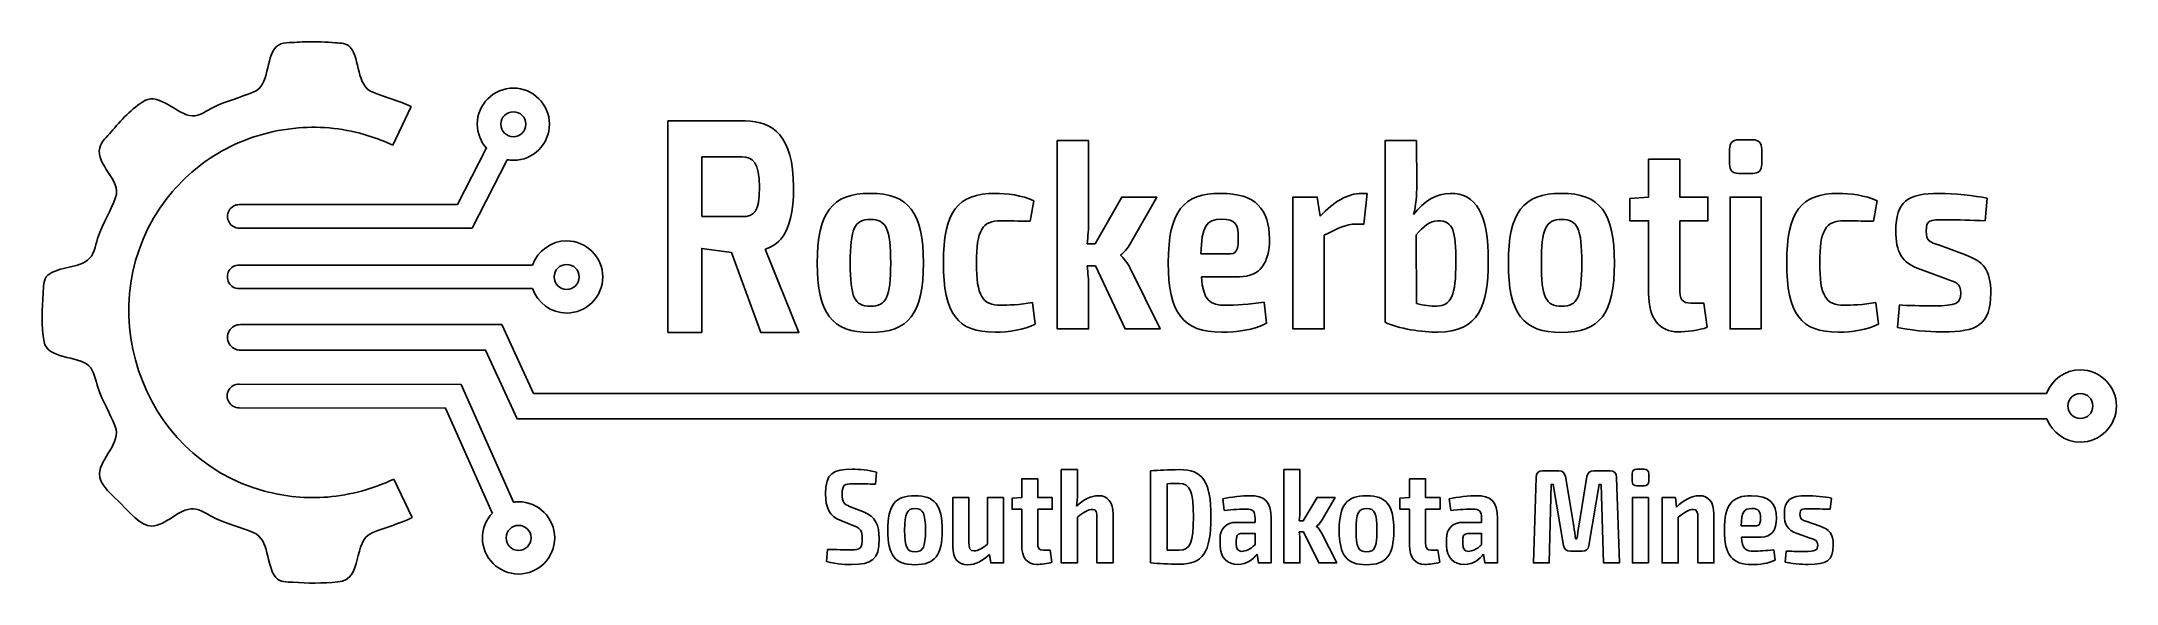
# Model space of a CAD drawing. Extents: x 23 to 396, y 25 to 123.
import ezdxf

# ---------------------------------------------------------------- set-up
doc = ezdxf.new("R2010")
doc.units = 0
doc.layers.add('Layer_4', color=7, linetype='CONTINUOUS')

msp = doc.modelspace()

# ---------------------------------------------------------------- linework, layer by layer
at = {"layer": 'Layer_4', "color": 7}
for points in [[(68.547362, 122.747909), (68.547362, 122.746444)], [(85.728516, 104.224959), (89.031734, 111.181503)], [(149.102274, 108.590131), (135.20247, 108.590131), (135.20247, 70.574615)], [(210.833117, 90.646684), (210.833117, 105.059883), (205.189575, 105.059883), (205.189575, 71.203372), (210.833117, 71.203372), (210.833117, 78.942011)], [(269.841876, 97.079423), (269.795131, 105.059885), (264.151613, 105.059885), (264.151613, 72.412533)], [(330.249841, 105.204985), (327.684592, 105.204985)], [(58.124999, 89.30848), (99.991701, 89.308456), (106.291994, 101.621932)], [(102.533204, 103.61412), (97.390139, 93.560897)], [(141.327064, 91.400056), (141.327064, 102.150346), (148.537585, 102.150346)], [(317.12549, 90.646686), (322.209335, 90.646686), (322.209335, 94.902933), (317.12549, 94.902933), (317.12549, 101.7226), (311.5286, 101.7226), (311.5286, 94.902933), (308.170471, 94.661096), (308.170471, 90.646681), (311.5286, 90.646681), (311.5286, 77.587743)], [(326.098807, 103.51216), (326.098807, 100.852006)], [(331.882254, 100.852006), (331.882254, 103.51216)], [(327.684592, 99.15918), (330.249841, 99.15918)], [(200.320666, 90.549956), (200.97364, 94.225804)], [(218.34228, 86.487169), (223.099638, 94.902931), (216.803146, 94.902931), (211.999137, 86.487169), (210.553257, 86.487169)], [(252.47326, 91.468915), (251.960215, 94.902933), (247.575972, 94.902933), (247.575972, 71.203372), (253.219514, 71.203372), (253.219514, 88.0349)], [(258.816404, 90.06629), (260.355539, 90.06629), (260.915235, 95.580062)], [(260.915235, 95.580062), (259.935772, 95.580062)], [(351.956119, 90.549956), (352.609094, 94.225804)], [(372.029938, 90.646765), (372.403076, 94.709544)], [(148.537585, 91.400056), (141.327064, 91.400056)], [(317.12549, 78.555067), (317.12549, 90.646686)], [(269.795225, 75.798178), (269.748716, 88.131632)], [(368.485251, 84.504223), (363.821172, 86.245413)], [(110.878416, 82.697616), (104.266109, 82.697616)], [(135.20247, 70.574615), (141.283633, 70.574615), (141.283633, 85.687342), (146.626361, 84.960268), (151.882227, 70.574615), (158.745256, 70.574615), (152.707524, 85.531541)], [(210.553257, 82.521117), (212.092415, 82.521117)], [(212.092415, 82.521117), (217.409469, 71.203372), (223.705962, 71.203372), (218.34228, 82.134197)], [(216.616564, 84.407417), (216.616564, 84.504147)], [(236.363919, 84.697614), (231.046865, 84.697614)], [(58.108886, 78.445199), (104.266109, 78.445175), (110.859374, 78.445175)], [(231.140143, 80.586469), (237.949705, 80.586469)], [(360.463019, 81.89236), (365.033819, 80.199525)], [(201.206825, 72.073966), (200.740432, 75.943285)], [(242.846992, 72.219073), (242.380575, 75.991663)], [(273.479984, 75.314529), (273.479866, 75.314529)], [(322.069429, 71.493586), (321.463082, 75.846556), (319.131042, 75.846556)], [(352.842303, 72.073966), (352.375886, 75.943285)], [(356.638472, 75.508062), (356.311984, 71.445282)], [(383.094723, 59.5941), (111.048336, 59.5941), (105.351561, 71.979355), (58.35205, 71.979355), (58.35205, 71.979355)], [(58.35205, 67.400253), (102.416016, 67.400253), (108.114254, 55.010602), (383.128413, 55.010602)], [(107.422851, 40.054552), (97.998044, 61.205429), (58.130858, 61.277204), (58.130858, 61.277204)], [(58.124999, 57.026227), (95.235351, 56.958847), (103.562984, 38.268907)], [(172.553318, 43.285144), (172.721412, 45.421135)], [(208.841488, 41.60505), (208.841488, 45.92505), (205.937478, 45.92505), (205.937478, 29.12504), (208.841488, 29.12504), (208.841488, 37.381059)], [(221.969356, 45.685069), (221.969356, 29.12504)], [(248.849308, 38.772984), (248.849308, 45.924965), (245.945327, 45.924965), (245.945327, 29.124955), (248.849308, 29.124955), (248.849308, 32.964965)], [(295.4091, 45.685069), (292.433091, 45.685069)], [(304.601091, 45.685069), (301.673186, 45.685069)], [(308.585157, 45.157059), (308.585157, 43.83705)], [(310.721148, 45.99705), (309.401138, 45.99705)], [(311.561138, 43.83705), (311.561138, 45.157059)], [(89.233889, 37.28307), (85.902831, 44.198595)], [(201.689422, 38.773069), (204.305403, 38.773069), (204.305403, 40.88505), (201.689422, 40.88505), (201.689422, 44.26905), (198.809422, 44.26905), (198.809422, 40.88505), (197.081422, 40.765144), (197.081422, 38.773154), (198.809422, 38.773154), (198.809422, 32.293154)], [(224.945365, 31.451746), (224.945365, 43.379765)], [(239.825186, 41.221154), (239.825356, 41.221069)], [(271.433271, 38.773069), (274.049252, 38.773069), (274.049252, 40.88505), (271.433271, 40.88505), (271.433271, 44.26905), (268.553271, 44.26905), (268.553271, 40.88505), (266.825271, 40.765144), (266.825271, 38.773154), (268.553271, 38.773154), (268.553271, 32.293154)], [(280.553034, 41.221154), (280.553233, 41.221069)], [(291.3051, 44.509059), (290.825082, 29.12504), (293.6811, 29.12504), (294.0411, 43.26105), (294.4011, 43.26105), (296.249091, 32.24505)], [(298.0731, 35.725059), (296.585082, 44.677069)], [(300.449186, 44.677069), (298.961167, 35.725059)], [(300.8091, 32.24505), (302.633082, 43.26105), (302.993082, 43.26105), (303.425082, 29.12504), (306.2811, 29.12504), (305.753091, 44.509059)], [(309.401138, 42.997059), (310.721148, 42.997059)], [(320.610574, 41.221069), (320.609157, 41.221069)], [(339.97693, 41.220955), (339.9771, 41.221069)], [(170.369308, 38.293135), (167.873318, 39.277154)], [(189.329403, 32.941069), (189.329403, 40.88505), (186.425422, 40.88505), (186.425422, 32.077069)], [(195.545412, 40.88505), (192.665412, 40.88505), (192.665412, 32.509069)], [(193.025412, 30.66105), (193.241412, 29.12504), (195.545412, 29.12504), (195.545412, 40.88505)], [(201.689422, 32.773144), (201.689422, 38.773069)], [(212.345478, 37.06905), (212.345478, 29.12504), (215.249488, 29.12504), (215.249488, 37.957059)], [(234.953365, 40.645069), (235.217271, 38.58105)], [(252.713327, 36.708965), (255.161327, 40.884965), (251.921327, 40.884965), (249.449318, 36.708965), (248.705308, 36.708965)], [(271.433271, 32.773144), (271.433271, 38.773069)], [(275.681242, 40.645069), (275.945148, 38.58105)], [(316.553148, 39.15705), (316.361242, 40.88505), (313.961233, 40.88505), (313.961233, 29.12504), (316.865242, 29.12504), (316.842565, 37.35705)], [(320.394574, 37.06905), (320.394574, 29.12504), (323.274574, 29.12504), (323.274574, 37.957059)], [(344.201034, 38.772955), (344.39294, 40.788955)], [(166.289431, 36.733059), (168.929422, 35.677069)], [(240.78528, 37.141135), (240.78528, 36.421135), (237.449271, 36.421135)], [(238.217346, 34.429059), (240.785365, 34.429059), (240.785365, 32.413059)], [(241.121271, 30.733135), (241.385176, 29.125125), (243.665195, 29.125125), (243.665195, 37.117154)], [(248.705308, 34.740984), (249.497308, 34.741069)], [(249.497308, 34.741069), (252.233308, 29.12504), (255.473308, 29.12504), (252.713327, 34.54905)], [(251.825318, 35.677069), (251.825318, 35.724974)], [(281.513157, 37.141135), (281.513157, 36.421135), (278.177148, 36.421135)], [(278.945252, 34.429059), (281.513242, 34.429059), (281.513242, 32.413059)], [(281.849148, 30.733135), (282.113053, 29.125125), (284.393044, 29.125125), (284.393044, 37.117154)], [(330.929138, 35.821069), (328.193138, 35.821069)], [(328.241129, 33.781059), (331.745148, 33.781059)], [(338.2491, 34.429059), (340.601119, 33.589069)], [(342.377025, 35.725059), (339.977015, 36.589059)], [(163.865412, 31.573154), (163.697318, 29.365135)], [(204.233403, 29.269125), (203.921422, 31.429154), (202.721403, 31.429154)], [(227.153356, 31.426461), (227.153356, 31.429069)], [(234.473261, 33.469135), (234.473261, 32.269144)], [(237.377356, 32.653069), (237.377356, 33.10905)], [(273.977252, 29.269125), (273.665271, 31.429154), (272.465252, 31.429154)], [(275.201167, 33.469135), (275.201167, 32.269144)], [(278.105233, 32.653069), (278.105233, 33.10905)], [(297.4971, 31.23705), (299.5851, 31.23705)], [(298.649186, 33.445069), (298.409091, 33.445069)], [(330.473044, 31.237163), (330.473129, 31.23705)], [(334.265148, 29.62904), (334.025053, 31.501069)], [(336.281119, 31.261059), (336.113025, 29.245059)]]:
    msp.add_lwpolyline(points, dxfattribs=at)
for points in [[(70.272949, 122.840194)], [(107.411129, 114.499374)], [(107.411129, 110.246932)], [(171.571641, 95.580062)], [(194.070801, 95.580062)], [(275.858438, 95.580062)], [(295.839072, 95.580062)], [(331.788975, 71.203372), (331.788975, 94.902933), (326.192085, 94.902933), (326.192085, 71.203372)], [(345.706254, 95.580062)], [(363.821172, 95.580141)], [(171.618386, 90.888519)], [(234.778133, 90.936886)], [(295.885818, 90.888519)], [(116.994141, 87.037948)], [(116.994141, 82.786972)], [(235.477735, 75.459636)], [(389.16943, 59.588242)], [(168.329412, 45.973154)], [(227.153356, 45.901069)], [(179.609431, 41.221069)], [(212.585488, 41.221069)], [(260.801308, 41.221069)], [(179.632108, 38.893059)], [(260.823986, 38.893059)], [(311.513148, 29.12504), (311.513148, 40.88505), (308.633148, 40.88505), (308.633148, 29.12504)], [(330.113129, 38.917069)], [(108.345704, 35.87682)], [(238.409365, 31.213069)], [(279.137242, 31.213069)]]:
    msp.add_lwpolyline(points, close=True, dxfattribs=at)
for points in [[(64.807616, 121.971542), (62.676274, 119.851028), (63.794828, 114.982113), (60.619628, 113.743515)], [(68.547362, 122.746444), (67.436947, 122.650349), (65.66246, 122.822162), (64.807616, 121.971542)], [(70.272949, 122.840194), (69.69801, 122.826434), (69.122278, 122.797508), (68.547362, 122.747909)], [(75.442379, 122.643905), (73.721122, 122.77933), (71.997765, 122.881474), (70.272949, 122.840194)], [(78.083497, 121.839705), (77.467754, 122.591453), (76.327244, 122.574314), (75.442379, 122.643905)], [(82.154294, 113.743515), (79.125314, 114.92508), (79.901481, 119.620433), (78.083497, 121.839705)], [(41.167968, 112.250838), (38.829414, 110.965044), (36.808349, 108.588129), (35.063964, 106.615584)], [(49.686035, 109.489608), (47.003439, 109.628223), (43.847729, 113.724174), (41.167968, 112.250838)], [(60.619628, 113.743515), (58.259729, 112.822963), (55.851267, 112.162726), (53.540039, 111.089217)], [(89.031734, 111.181503), (86.782559, 112.205121), (84.443624, 112.850487), (82.154294, 113.743515)], [(107.411129, 114.499374), (103.850744, 114.499374), (100.916031, 111.570488), (100.916016, 108.010116)], [(113.898921, 108.010116), (113.898906, 111.570488), (110.971514, 114.499374), (107.411129, 114.499374)], [(53.540039, 111.089217), (52.375311, 110.548225), (51.023761, 109.4205), (49.686035, 109.489608)], [(105.168456, 108.010116), (105.168464, 109.272554), (106.148669, 110.246932), (107.411129, 110.246932)], [(107.411129, 110.246932), (108.673589, 110.246932), (109.647944, 109.272554), (109.647951, 108.010116)], [(157.789644, 96.749234), (157.789644, 105.837642), (154.097511, 108.590131), (149.102274, 108.590131)], [(35.063964, 106.615584), (34.338522, 105.795238), (33.337425, 104.866024), (33.04248, 103.775253)], [(54.959472, 103.160018), (59.211412, 105.549681), (63.900132, 106.925748), (68.750976, 107.349471)], [(68.750976, 107.349471), (72.956456, 107.716785), (77.303467, 107.207956), (81.325191, 105.947616)], [(81.325191, 105.947616), (82.840484, 105.472728), (84.309479, 104.898592), (85.728516, 104.224959)], [(100.916016, 108.010116), (100.916009, 106.36092), (101.550426, 104.851562), (102.580079, 103.700546)], [(107.411129, 105.76744), (106.148669, 105.76744), (105.168456, 106.74765), (105.168456, 108.010116)], [(107.411129, 101.516463), (110.971529, 101.516463), (113.898929, 104.449716), (113.898921, 108.010116)], [(109.647951, 108.010116), (109.647951, 106.74765), (108.673596, 105.76744), (107.411129, 105.76744)], [(327.684592, 105.204985), (326.611851, 105.204985), (326.098807, 104.576221), (326.098807, 103.51216)], [(331.882254, 103.51216), (331.882254, 104.576221), (331.322582, 105.204985), (330.249841, 105.204985)], [(33.04248, 103.775253), (32.218675, 100.728632), (37.001696, 97.988102), (35.893066, 94.851425)], [(45.108398, 94.649276), (47.781837, 98.102725), (51.152288, 101.020257), (54.959472, 103.160018)], [(102.580079, 103.700546), (102.56379, 103.672102), (102.54816, 103.643286), (102.533204, 103.61412)], [(106.291994, 101.621932), (106.656336, 101.557377), (107.029559, 101.516463), (107.411129, 101.516463)], [(148.537585, 102.150346), (150.448809, 102.150346), (151.66505, 101.059736), (151.66505, 96.749234)], [(326.098807, 100.852006), (326.098807, 99.739577), (326.611851, 99.15918), (327.684592, 99.15918)], [(330.249841, 99.15918), (331.322582, 99.15918), (331.882254, 99.739577), (331.882254, 100.852006)], [(269.28218, 91.759115), (269.701946, 93.45194), (269.841876, 95.144766), (269.841876, 97.079423)], [(62.666015, 42.05406), (39.965407, 48.11547), (30.852909, 76.235843), (45.108398, 94.649276)], [(35.893066, 94.851425), (35.060814, 92.496798), (33.655616, 90.330506), (32.802246, 87.956405)], [(58.124999, 93.560873), (57.365382, 93.560873), (56.663467, 93.155622), (56.283659, 92.497775)], [(97.390139, 93.560897), (97.390139, 93.560897), (58.124999, 93.560897), (58.124999, 93.560873)], [(151.66505, 96.749234), (151.66505, 92.127127), (150.622555, 91.400056), (148.537585, 91.400056)], [(152.707524, 85.531541), (154.488434, 86.206679), (157.789644, 87.349221), (157.789644, 96.749234)], [(171.571641, 95.580062), (164.668801, 95.580062), (162.056901, 92.146047), (162.056901, 83.053144)], [(181.133007, 83.053144), (181.133007, 92.146047), (178.521108, 95.580062), (171.571641, 95.580062)], [(194.070801, 95.580062), (187.261239, 95.580062), (184.742642, 92.242779), (184.742642, 83.101521)], [(200.97364, 94.225804), (198.921437, 95.2415), (196.029701, 95.580065), (194.070801, 95.580062)], [(234.544924, 95.580062), (227.968572, 95.580062), (225.170115, 92.484611), (225.170115, 83.101521)], [(243.360037, 87.357768), (243.360037, 92.726444), (240.934719, 95.580062), (234.544924, 95.580062)], [(259.935772, 95.580062), (257.510454, 95.580062), (254.898578, 94.080704), (252.47326, 91.468915)], [(275.858533, 95.580062), (273.433214, 95.580062), (271.101175, 94.225802), (269.28218, 91.759115)], [(282.714651, 83.198251), (282.714651, 92.049312), (280.522517, 95.580062), (275.858438, 95.580062)], [(295.839072, 95.580062), (288.936232, 95.580062), (286.324333, 92.146047), (286.324333, 83.053144)], [(305.400415, 83.053144), (305.400415, 92.146047), (302.788539, 95.580062), (295.839072, 95.580062)], [(345.706254, 95.580062), (338.896693, 95.580062), (336.378096, 92.242779), (336.378096, 83.101521)], [(352.609094, 94.225804), (350.556891, 95.2415), (347.665155, 95.580065), (345.706254, 95.580062)], [(363.821172, 95.580062), (358.0377, 95.580062), (355.985521, 94.080704), (355.985521, 88.857129)], [(372.403076, 94.709544), (370.117664, 95.193209), (366.479699, 95.531776), (363.821172, 95.580141)], [(56.283659, 92.497775), (55.90385, 91.839927), (55.90385, 91.029426), (56.283659, 90.371578)], [(56.283659, 90.371578), (56.663467, 89.71373), (57.365382, 89.30848), (58.124999, 89.30848)], [(167.980421, 83.053144), (167.980421, 89.195693), (168.726674, 90.888519), (171.618386, 90.888519)], [(171.618386, 90.888519), (174.510122, 90.888519), (175.256375, 89.195693), (175.256375, 83.053144)], [(190.66602, 83.101521), (190.66602, 89.002228), (191.738761, 90.646686), (195.050239, 90.646686)], [(195.050239, 90.646686), (196.449468, 90.646686), (198.315113, 90.598309), (200.320666, 90.549956)], [(210.553257, 86.487169), (210.739767, 87.84143), (210.833117, 89.195691), (210.833117, 90.646684)], [(231.046865, 84.697614), (231.14012, 89.679358), (231.979676, 90.936886), (234.778133, 90.936886)], [(234.778133, 90.936886), (237.203451, 90.936886), (237.809775, 89.969557), (237.763147, 87.4545)], [(253.219514, 88.0349), (255.691459, 89.340793), (257.277245, 90.06629), (258.816404, 90.06629)], [(269.748716, 88.131632), (271.054665, 89.63099), (272.174034, 90.646686), (273.61989, 90.646686)], [(273.61989, 90.646686), (276.464974, 90.646686), (276.884764, 88.808761), (276.884764, 83.198251)], [(292.247852, 83.053144), (292.247852, 89.195693), (292.994082, 90.888519), (295.885818, 90.888519)], [(295.885818, 90.888519), (298.777553, 90.888519), (299.523807, 89.195693), (299.523807, 83.053144)], [(342.301474, 83.101521), (342.301474, 89.002228), (343.374215, 90.646686), (346.685717, 90.646686)], [(346.685717, 90.646686), (348.084922, 90.646686), (349.950567, 90.598309), (351.956119, 90.549956)], [(361.442481, 88.808835), (361.442481, 90.79186), (362.002177, 90.840225), (364.893913, 90.840225)], [(364.893913, 90.840225), (367.225952, 90.840225), (369.604619, 90.743495), (372.029938, 90.646765)], [(32.802246, 87.956405), (32.35406, 86.709529), (32.168583, 84.877904), (31.21875, 83.903182)], [(116.994141, 87.037948), (114.187851, 87.037948), (111.776399, 85.213123), (110.878416, 82.697616)], [(123.483396, 80.544296), (123.483396, 84.104696), (120.554533, 87.037948), (116.994141, 87.037948)], [(216.616564, 84.504147), (217.082982, 84.842711), (217.875863, 85.66494), (218.34228, 86.487169)], [(237.763147, 87.4545), (237.763147, 86.196975), (237.716401, 84.697614), (236.363919, 84.697614)], [(237.949705, 80.586469), (241.680973, 80.586469), (243.360037, 83.101521), (243.360037, 87.357768)], [(355.985521, 88.857129), (355.985521, 85.084546), (356.964959, 83.101521), (360.463019, 81.89236)], [(363.821172, 86.245413), (362.095456, 86.874177), (361.442481, 86.922545), (361.442481, 88.808835)], [(31.21875, 83.903182), (29.345474, 81.980527), (25.754071, 82.535572), (23.711425, 80.862167)], [(58.108886, 82.697592), (57.349269, 82.697592), (56.647354, 82.292342), (56.267546, 81.634494)], [(104.266109, 82.697616), (104.266109, 82.697616), (58.108886, 82.697616), (58.108886, 82.697592)], [(114.751461, 80.544296), (114.751461, 81.806762), (115.731674, 82.786972), (116.994141, 82.786972)], [(116.994141, 82.786972), (118.256601, 82.786972), (119.230956, 81.806762), (119.230956, 80.544296)], [(162.056901, 83.053144), (162.056901, 73.960261), (164.668801, 70.574615), (171.571641, 70.574615)], [(171.618386, 75.266151), (168.726674, 75.266151), (167.980421, 76.958987), (167.980421, 83.053144)], [(171.571641, 70.574615), (178.521108, 70.574615), (181.133007, 73.960261), (181.133007, 83.053144)], [(175.256375, 83.053144), (175.256375, 76.958987), (174.510122, 75.266151), (171.618386, 75.266151)], [(184.742642, 83.101521), (184.742642, 73.911908), (187.214588, 70.622992), (194.024149, 70.622992)], [(195.050239, 75.459636), (191.738761, 75.459636), (190.66602, 77.152446), (190.66602, 83.101521)], [(210.833117, 78.942011), (210.833117, 80.006065), (210.739862, 81.263603), (210.553257, 82.521117)], [(218.34228, 82.134197), (217.875863, 83.004791), (217.082982, 84.06885), (216.616564, 84.407417)], [(225.170115, 83.101521), (225.170115, 74.05699), (227.782014, 70.622992), (234.778133, 70.622992)], [(276.884764, 83.198251), (276.884764, 77.200824), (275.998581, 75.362881), (273.479984, 75.314529)], [(273.619677, 70.622992), (281.035562, 70.622992), (282.714651, 75.604718), (282.714651, 83.198251)], [(286.324333, 83.053144), (286.324333, 73.960261), (288.936232, 70.574615), (295.839072, 70.574615)], [(295.885818, 75.266151), (292.994082, 75.266151), (292.247852, 76.958987), (292.247852, 83.053144)], [(295.839072, 70.574615), (302.788539, 70.574615), (305.400415, 73.960261), (305.400415, 83.053144)], [(299.523807, 83.053144), (299.523807, 76.958987), (298.777553, 75.266151), (295.885818, 75.266151)], [(336.378096, 83.101521), (336.378096, 73.911908), (338.850066, 70.622992), (345.659603, 70.622992)], [(346.685717, 75.459636), (343.374215, 75.459636), (342.301474, 77.152446), (342.301474, 83.101521)], [(373.056051, 77.684547), (373.056051, 81.844056), (371.656823, 83.391784), (368.485251, 84.504223)], [(23.711425, 80.862167), (22.825372, 80.136526), (22.946193, 78.642205), (22.858887, 77.613143)], [(56.267546, 81.634494), (55.887737, 80.976646), (55.887737, 80.166145), (56.267546, 79.508297)], [(56.267546, 79.508297), (56.647354, 78.85045), (57.349269, 78.445199), (58.108886, 78.445199)], [(110.859374, 78.445175), (111.742026, 75.903542), (114.168029, 74.055038), (116.994141, 74.055038)], [(116.994141, 78.30748), (115.731674, 78.30748), (114.751461, 79.28183), (114.751461, 80.544296)], [(116.994141, 74.055038), (120.554533, 74.055038), (123.483396, 76.983896), (123.483396, 80.544296)], [(119.230956, 80.544296), (119.230956, 79.28183), (118.256601, 78.30748), (116.994141, 78.30748)], [(235.477735, 75.459636), (232.632651, 75.459636), (231.41998, 76.281852), (231.140143, 80.586469)], [(319.131042, 75.846556), (317.545256, 75.846556), (317.12549, 76.52369), (317.12549, 78.555067)], [(365.033819, 80.199525), (366.806162, 79.570768), (367.645718, 79.425661), (367.645718, 77.636121)], [(22.858887, 77.613143), (22.616524, 74.757578), (22.564494, 71.74673), (23.028808, 68.907578)], [(200.740432, 75.943285), (198.59495, 75.556366), (196.216259, 75.459636), (195.050239, 75.459636)], [(242.380575, 75.991663), (239.861978, 75.653096), (237.110172, 75.459636), (235.477735, 75.459636)], [(273.479866, 75.314529), (272.453752, 75.266053), (271.007896, 75.411234), (269.795225, 75.798178)], [(311.5286, 77.587743), (311.5286, 73.186397), (313.440873, 70.671345), (316.845654, 70.671345)], [(352.375886, 75.943285), (350.230404, 75.556366), (347.851737, 75.459636), (346.685717, 75.459636)], [(362.981639, 75.362881), (360.602949, 75.362881), (357.897794, 75.411356), (356.638472, 75.508062)], [(367.645718, 77.636121), (367.645718, 75.749826), (366.759535, 75.362881), (362.981639, 75.362881)], [(364.474123, 70.671418), (370.584082, 70.671418), (373.056051, 71.880579), (373.056051, 77.684547)], [(58.35205, 71.979355), (57.521682, 71.998205), (56.746195, 71.565989), (56.325474, 70.849847)], [(194.024149, 70.622992), (196.542746, 70.622992), (199.201273, 71.058289), (201.206825, 72.073966)], [(234.778133, 70.622992), (237.343381, 70.622992), (240.654859, 71.009912), (242.846992, 72.219073)], [(264.151613, 72.412533), (266.437001, 71.203372), (270.96115, 70.622992), (273.619677, 70.622992)], [(316.845654, 70.671345), (318.15158, 70.671345), (320.716828, 70.961535), (322.069429, 71.493586)], [(345.659603, 70.622992), (348.178224, 70.622992), (350.836751, 71.058289), (352.842303, 72.073966)], [(356.311984, 71.445282), (359.856695, 70.719795), (363.261475, 70.671418), (364.474123, 70.671418)], [(23.028808, 68.907578), (23.541936, 65.769479), (29.066092, 66.407954), (31.07373, 64.593614)], [(56.325474, 70.849847), (55.904753, 70.133705), (55.904753, 69.245903), (56.325474, 68.529761)], [(56.325474, 68.529761), (56.746195, 67.813619), (57.521682, 67.381403), (58.35205, 67.400253)], [(31.07373, 64.593614), (32.103472, 63.663112), (32.285721, 61.833839), (32.729004, 60.577012)], [(389.16943, 63.840682), (386.398518, 63.840682), (384.017523, 62.060497), (383.094723, 59.5941)], [(395.664543, 57.347032), (395.664543, 60.907432), (392.72983, 63.840682), (389.16943, 63.840682)], [(32.729004, 60.577012), (33.574238, 58.18077), (34.862043, 56.019585), (35.8125, 53.681992)], [(56.242488, 60.233193), (55.849495, 59.567914), (55.848356, 58.7418), (56.239514, 58.07544)], [(58.130858, 61.277204), (57.35846, 61.29818), (56.635481, 60.898471), (56.242488, 60.233193)], [(56.239514, 58.07544), (56.630671, 57.409081), (57.352546, 57.00738), (58.124999, 57.026227)], [(386.932615, 57.347032), (386.932615, 58.6095), (387.906993, 59.588242), (389.16943, 59.588242)], [(389.16943, 55.104352), (387.906993, 55.104352), (386.932615, 56.084565), (386.932615, 57.347032)], [(389.16943, 59.588242), (390.431898, 59.588242), (391.412103, 58.6095), (391.412103, 57.347032)], [(389.16943, 50.851912), (392.72983, 50.851912), (395.664543, 53.786632), (395.664543, 57.347032)], [(391.412103, 57.347032), (391.412103, 56.084565), (390.431898, 55.104352), (389.16943, 55.104352)], [(35.8125, 53.681992), (37.01884, 50.715255), (33.107901, 48.034087), (32.975097, 45.163927)], [(383.128413, 55.010602), (384.074763, 52.590375), (386.431818, 50.851912), (389.16943, 50.851912)], [(32.975097, 45.163927), (32.885806, 43.23234), (35.681636, 40.945785), (36.924316, 39.70299)], [(168.329412, 45.973069), (164.945412, 45.973069), (163.529422, 45.325069), (163.529422, 41.53305)], [(172.721412, 45.421135), (171.233422, 45.877144), (169.649422, 45.973154), (168.329412, 45.973154)], [(227.153356, 45.901069), (225.113346, 45.901069), (223.505337, 45.804974), (221.969356, 45.685069)], [(232.841356, 37.405069), (232.841356, 43.885069), (231.353365, 45.901069), (227.153356, 45.901069)], [(292.433091, 45.685069), (291.713091, 45.685069), (291.329082, 45.27705), (291.3051, 44.509059)], [(296.585082, 44.677069), (296.441082, 45.34905), (296.0571, 45.685069), (295.4091, 45.685069)], [(301.673186, 45.685069), (301.001176, 45.685069), (300.593186, 45.34905), (300.449186, 44.677069)], [(305.753091, 44.509059), (305.730414, 45.27705), (305.369082, 45.685069), (304.601091, 45.685069)], [(309.401138, 45.99705), (308.849148, 45.99705), (308.585157, 45.685069), (308.585157, 45.157059)], [(311.561138, 45.157059), (311.561138, 45.685069), (311.273138, 45.99705), (310.721148, 45.99705)], [(74.022949, 40.9818), (70.217578, 40.649152), (66.347454, 41.071005), (62.666015, 42.05406)], [(85.902831, 44.198595), (82.193069, 42.403147), (78.116962, 41.339685), (74.022949, 40.9818)], [(163.529422, 41.53305), (163.529422, 39.061069), (164.249422, 37.525059), (166.289431, 36.733059)], [(166.529299, 41.485144), (166.529299, 43.261135), (167.009318, 43.357144), (168.425308, 43.357144)], [(167.873318, 39.277154), (166.937318, 39.685144), (166.529299, 40.021135), (166.529299, 41.485144)], [(168.425308, 43.357144), (169.793308, 43.357144), (171.449308, 43.334467), (172.553318, 43.285144)], [(179.609431, 41.221069), (176.057422, 41.221069), (174.713431, 39.51705), (174.713431, 35.005059)], [(184.529412, 35.005059), (184.529412, 39.51705), (183.185422, 41.221069), (179.609431, 41.221069)], [(208.673393, 39.349069), (208.769488, 39.997069), (208.841488, 40.789069), (208.841488, 41.60505)], [(212.585403, 41.221069), (211.265393, 41.221069), (209.945384, 40.52505), (208.673393, 39.349069)], [(215.249488, 37.957059), (215.249488, 40.069069), (214.313488, 41.221069), (212.585488, 41.221069)], [(224.945365, 43.379765), (225.617346, 43.379765), (226.313365, 43.402442), (227.153356, 43.402442)], [(227.153356, 43.402442), (229.097356, 43.402442), (229.697365, 41.962442), (229.697365, 37.402461)], [(239.825356, 41.221069), (238.673356, 41.221069), (236.345346, 40.957163), (234.953365, 40.645069)], [(243.665195, 37.117154), (243.665195, 40.261144), (242.369195, 41.221154), (239.825186, 41.221154)], [(260.801308, 41.221069), (257.249299, 41.221069), (255.905308, 39.51705), (255.905308, 35.005059)], [(265.721318, 35.005059), (265.721318, 39.51705), (264.377299, 41.221069), (260.801308, 41.221069)], [(280.553233, 41.221069), (279.401233, 41.221069), (277.073252, 40.957163), (275.681242, 40.645069)], [(284.393044, 37.117154), (284.393044, 40.261144), (283.097044, 41.221154), (280.553034, 41.221154)], [(308.585157, 43.83705), (308.585157, 43.285059), (308.849063, 42.997059), (309.401138, 42.997059)], [(310.721148, 42.997059), (311.273138, 42.997059), (311.561138, 43.285059), (311.561138, 43.83705)], [(320.609157, 41.221069), (319.241157, 41.221069), (317.873157, 40.45305), (316.553148, 39.15705)], [(323.274574, 37.957059), (323.274574, 40.069069), (322.338574, 41.221069), (320.610574, 41.221069)], [(329.993138, 41.221069), (326.609138, 41.221069), (325.169138, 39.685059), (325.169138, 35.029069)], [(334.529138, 37.14105), (334.529138, 39.80505), (333.281157, 41.221069), (329.993138, 41.221069)], [(339.9771, 41.221069), (337.001119, 41.221069), (335.9451, 40.477059), (335.9451, 37.885059)], [(344.39294, 40.788955), (343.216959, 41.02905), (341.34493, 41.196946), (339.97693, 41.220955)], [(36.924316, 39.70299), (38.167025, 38.460367), (40.45364, 35.664337), (42.385253, 35.753767)], [(42.385253, 35.753767), (45.049991, 35.877075), (47.19303, 38.925472), (49.888183, 38.856307)], [(49.888183, 38.856307), (51.207484, 38.822295), (52.576637, 37.734427), (53.742187, 37.18785)], [(103.650876, 38.093122), (102.540831, 36.925567), (101.852046, 35.35482), (101.852046, 33.63414)], [(103.562984, 38.268907), (103.589556, 38.208989), (103.618885, 38.150331), (103.650876, 38.093122)], [(108.345704, 40.12779), (108.031769, 40.12779), (107.725461, 40.098585), (107.422851, 40.054552)], [(114.840816, 33.63414), (114.840816, 37.19451), (111.906096, 40.12779), (108.345704, 40.12779)], [(173.177308, 33.469135), (173.177308, 35.893154), (172.529308, 37.453144), (170.369308, 38.293135)], [(177.760108, 35.005059), (177.760108, 38.053069), (178.144118, 38.893059), (179.632108, 38.893059)], [(179.632108, 38.893059), (181.120127, 38.893059), (181.504108, 38.053069), (181.504108, 35.005059)], [(208.841488, 37.381059), (209.993488, 38.29305), (210.761478, 38.749059), (211.577488, 38.749059)], [(211.577488, 38.749059), (212.177469, 38.749059), (212.345478, 38.389059), (212.345478, 37.06905)], [(227.153356, 28.90904), (231.353365, 28.90904), (232.841356, 30.925069), (232.841356, 37.405069)], [(229.697365, 37.402461), (229.697365, 32.842451), (229.097356, 31.426461), (227.153356, 31.426461)], [(235.217271, 38.58105), (236.75328, 38.72505), (238.361261, 38.821144), (239.153261, 38.821144)], [(239.153261, 38.821144), (240.401271, 38.821144), (240.761271, 38.485154), (240.78528, 37.141135)], [(248.705308, 36.708965), (248.801403, 37.380974), (248.849308, 38.052984), (248.849308, 38.772984)], [(258.951986, 35.005059), (258.951986, 38.053069), (259.335967, 38.893059), (260.823986, 38.893059)], [(260.823986, 38.893059), (262.311976, 38.893059), (262.695986, 38.053069), (262.695986, 35.005059)], [(275.945148, 38.58105), (277.481157, 38.72505), (279.089167, 38.821144), (279.881167, 38.821144)], [(279.881167, 38.821144), (281.129148, 38.821144), (281.489148, 38.485154), (281.513157, 37.141135)], [(316.842565, 37.35705), (318.018574, 38.245059), (318.810574, 38.749059), (319.602574, 38.749059)], [(319.602574, 38.749059), (320.226565, 38.749059), (320.394574, 38.389059), (320.394574, 37.06905)], [(328.193138, 35.821069), (328.241044, 38.29305), (328.673129, 38.917069), (330.113129, 38.917069)], [(330.113129, 38.917069), (331.361138, 38.917069), (331.673148, 38.43705), (331.649138, 37.189069)], [(335.9451, 37.885059), (335.9451, 36.013059), (336.4491, 35.029069), (338.2491, 34.429059)], [(338.753015, 37.86105), (338.753015, 38.845069), (339.041015, 38.86905), (340.529034, 38.86905)], [(339.977015, 36.589059), (339.089034, 36.901069), (338.753015, 36.92505), (338.753015, 37.86105)], [(340.529034, 38.86905), (341.729025, 38.86905), (342.953025, 38.821144), (344.201034, 38.772955)], [(53.742187, 37.18785), (55.987311, 36.13509), (58.329291, 35.515777), (60.619628, 34.612657)], [(60.619628, 34.612657), (63.643345, 33.420345), (62.871436, 28.71045), (64.690429, 26.490097)], [(75.848144, 25.718122), (80.673006, 26.139555), (78.245332, 33.071287), (82.154294, 34.612657)], [(82.154294, 34.612657), (84.515616, 35.543752), (86.922854, 36.188295), (89.233889, 37.28307)], [(101.852046, 33.63414), (101.852046, 30.07374), (104.785304, 27.14049), (108.345704, 27.14049)], [(106.104494, 33.63414), (106.104494, 34.896577), (107.083236, 35.87682), (108.345704, 35.87682)], [(108.345704, 31.391467), (107.083236, 31.391467), (106.104494, 32.371672), (106.104494, 33.63414)], [(108.345704, 35.87682), (109.608164, 35.87682), (110.588376, 34.896577), (110.588376, 33.63414)], [(108.345704, 27.14049), (111.906096, 27.14049), (114.840816, 30.07374), (114.840816, 33.63414)], [(110.588376, 33.63414), (110.588376, 32.371672), (109.608164, 31.391467), (108.345704, 31.391467)], [(168.929422, 35.677069), (169.745431, 35.293059), (170.153422, 35.005059), (170.153422, 33.493059)], [(174.713431, 35.005059), (174.713431, 30.493069), (176.057422, 28.813059), (179.609431, 28.813059)], [(179.632108, 31.141069), (178.144118, 31.141069), (177.760108, 31.981059), (177.760108, 35.005059)], [(179.609431, 28.813059), (183.185422, 28.813059), (184.529412, 30.493069), (184.529412, 35.005059)], [(181.504108, 35.005059), (181.504108, 31.981059), (181.120127, 31.141069), (179.632108, 31.141069)], [(237.449271, 36.421135), (235.577271, 36.421135), (234.473261, 35.341135), (234.473261, 33.469135)], [(237.377356, 33.10905), (237.377356, 33.90105), (237.521356, 34.381069), (238.217346, 34.429059)], [(248.849308, 32.964965), (248.849308, 33.492974), (248.801403, 34.116965), (248.705308, 34.740984)], [(251.825318, 35.724974), (252.065412, 35.893069), (252.473318, 36.300974), (252.713327, 36.708965)], [(252.713327, 34.54905), (252.473233, 34.98105), (252.065327, 35.509059), (251.825318, 35.677069)], [(255.905308, 35.005059), (255.905308, 30.493069), (257.249299, 28.813059), (260.801308, 28.813059)], [(260.823986, 31.141069), (259.335967, 31.141069), (258.951986, 31.981059), (258.951986, 35.005059)], [(260.801308, 28.813059), (264.377299, 28.813059), (265.721318, 30.493069), (265.721318, 35.005059)], [(262.695986, 35.005059), (262.695986, 31.981059), (262.311976, 31.141069), (260.823986, 31.141069)], [(278.177148, 36.421135), (276.305148, 36.421135), (275.201167, 35.341135), (275.201167, 33.469135)], [(278.105233, 33.10905), (278.105233, 33.90105), (278.249233, 34.381069), (278.945252, 34.429059)], [(298.409091, 33.445069), (298.312997, 34.213059), (298.193091, 34.933059), (298.0731, 35.725059)], [(298.961167, 35.725059), (298.841261, 34.933059), (298.745167, 34.213059), (298.649186, 33.445069)], [(325.169138, 35.029069), (325.169138, 30.541059), (326.513129, 28.83704), (330.113129, 28.83704)], [(330.473129, 31.23705), (329.009148, 31.23705), (328.385129, 31.645069), (328.241129, 33.781059)], [(331.649138, 37.189069), (331.649138, 36.56505), (331.626461, 35.821069), (330.929138, 35.821069)], [(331.745148, 33.781059), (333.665138, 33.781059), (334.529138, 35.029069), (334.529138, 37.14105)], [(340.601119, 33.589069), (341.51311, 33.277059), (341.94511, 33.205059), (341.94511, 32.31705)], [(344.729044, 32.341059), (344.729044, 34.40505), (344.009044, 35.173069), (342.377025, 35.725059)], [(168.233431, 31.477059), (167.441431, 31.477059), (166.577431, 31.499736), (163.865412, 31.573154)], [(168.185299, 28.837125), (171.881308, 28.837125), (173.177308, 29.701125), (173.177308, 33.469135)], [(170.153422, 33.493059), (170.153422, 31.789069), (169.793422, 31.477059), (168.233431, 31.477059)], [(186.425422, 32.077069), (186.425422, 29.917069), (187.361422, 28.813059), (189.113403, 28.813059)], [(189.113403, 28.813059), (190.481403, 28.813059), (191.705403, 29.43705), (193.025412, 30.66105)], [(190.265403, 31.285069), (189.521422, 31.285069), (189.305422, 31.693059), (189.329403, 32.941069)], [(192.665412, 32.509069), (191.633403, 31.717069), (190.937412, 31.285069), (190.265403, 31.285069)], [(198.809422, 32.293154), (198.809422, 30.109144), (199.793412, 28.861135), (201.545422, 28.861135)], [(202.721403, 31.429154), (201.905422, 31.429154), (201.689422, 31.765144), (201.689422, 32.773144)], [(227.153356, 31.429069), (226.361356, 31.429069), (225.617346, 31.429069), (224.945365, 31.451746)], [(234.473261, 32.269144), (234.473261, 30.061154), (235.841261, 28.861135), (237.641261, 28.861135)], [(238.409365, 31.213069), (237.689365, 31.213069), (237.377356, 31.621059), (237.377356, 32.653069)], [(237.641261, 28.861135), (239.34528, 28.861135), (240.473271, 29.845125), (241.121271, 30.733135)], [(240.785365, 32.413059), (239.921365, 31.573069), (239.033356, 31.213069), (238.409365, 31.213069)], [(268.553271, 32.293154), (268.553271, 30.109144), (269.537261, 28.861135), (271.289271, 28.861135)], [(272.465252, 31.429154), (271.649271, 31.429154), (271.433271, 31.765144), (271.433271, 32.773144)], [(275.201167, 32.269144), (275.201167, 30.061154), (276.569167, 28.861135), (278.369167, 28.861135)], [(279.137242, 31.213069), (278.417242, 31.213069), (278.105233, 31.621059), (278.105233, 32.653069)], [(278.369167, 28.861135), (280.073157, 28.861135), (281.201148, 29.845125), (281.849148, 30.733135)], [(281.513242, 32.413059), (280.649242, 31.573069), (279.761233, 31.213069), (279.137242, 31.213069)], [(296.249091, 32.24505), (296.417186, 31.573069), (296.801082, 31.23705), (297.4971, 31.23705)], [(299.5851, 31.23705), (300.257082, 31.23705), (300.6651, 31.573069), (300.8091, 32.24505)], [(334.025053, 31.501069), (332.729053, 31.332974), (331.313063, 31.237163), (330.473044, 31.237163)], [(339.5451, 31.189059), (338.3211, 31.189059), (336.929119, 31.211736), (336.281119, 31.261059)], [(341.94511, 32.31705), (341.94511, 31.38105), (341.4891, 31.189059), (339.5451, 31.189059)], [(340.313034, 28.86105), (343.457025, 28.86105), (344.729044, 29.461059), (344.729044, 32.341059)], [(64.690429, 26.490097), (65.381402, 25.646595), (66.75301, 25.73547), (67.735839, 25.655137)], [(163.697318, 29.365135), (165.713318, 28.885144), (167.393299, 28.837125), (168.185299, 28.837125)], [(201.545422, 28.861135), (202.217403, 28.861135), (203.537412, 29.005135), (204.233403, 29.269125)], [(221.969356, 29.12504), (223.505337, 29.005135), (225.161365, 28.90904), (227.153356, 28.90904)], [(271.289271, 28.861135), (271.961252, 28.861135), (273.281261, 29.005135), (273.977252, 29.269125)], [(330.113129, 28.83704), (331.433138, 28.83704), (333.137157, 29.028946), (334.265148, 29.62904)], [(336.113025, 29.245059), (337.937034, 28.885059), (339.689015, 28.86105), (340.313034, 28.86105)], [(67.735839, 25.655137), (70.455937, 25.433182), (73.130682, 25.480867), (75.848144, 25.718122)]]:
    msp.add_open_spline(points, degree=3, dxfattribs=at)

doc.saveas('drawing.dxf')
